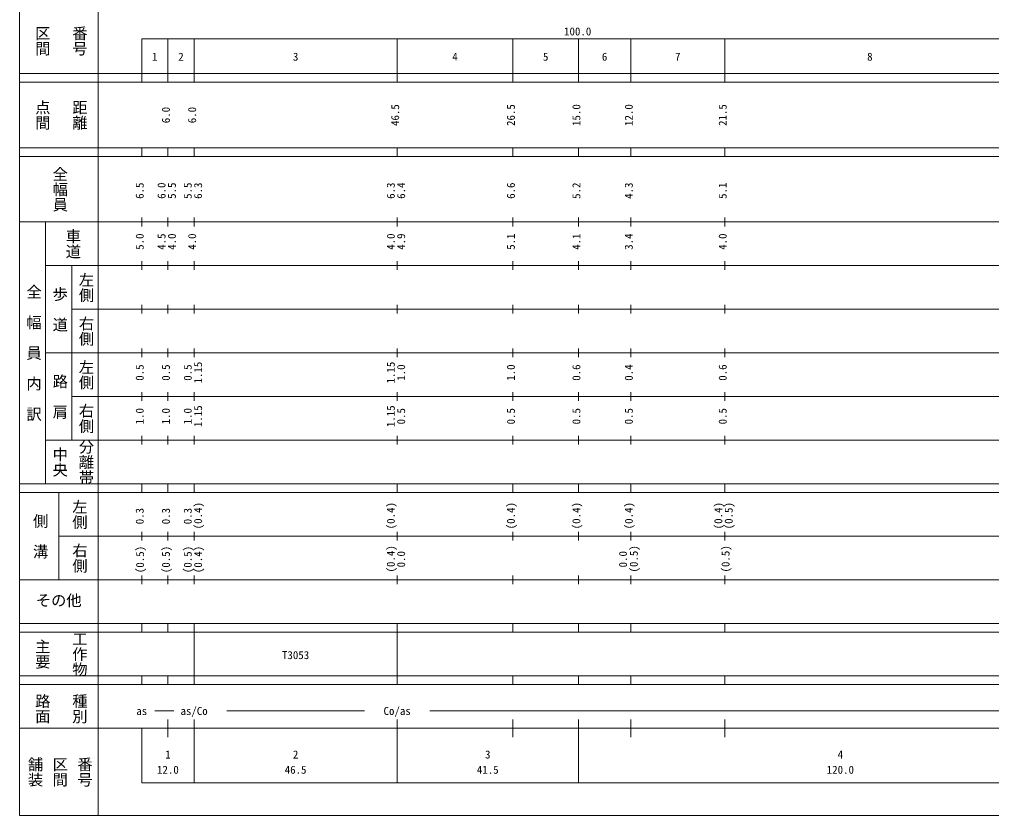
# Model space of a CAD drawing. Units: millimetres, scale not verified. Extents: x 40000 to 680000, y 20000 to 380000.
# Drawn here: x 40000 to 262614, y 20000 to 202409 of the extents above; entities that cross this region are included whole.
import ezdxf
from ezdxf.enums import TextEntityAlignment as Align

# ---------------------------------------------------------------- set-up
doc = ezdxf.new("R2010")
doc.units = ezdxf.units.MM
doc.header["$LTSCALE"] = 1000
doc.layers.add('S-SUV', color=7, linetype='Continuous', lineweight=13)
doc.layers.add('S-TTL', color=2, linetype='Continuous', lineweight=13)
doc.styles.add('@ＭＳ ゴシック', font='')
doc.styles.add('ＭＳ ゴシック', font='')
doc.styles.get('@ＭＳ ゴシック').set_extended_font_data('@MS Gothic')
doc.styles.get('ＭＳ ゴシック').set_extended_font_data('MS Gothic')

msp = doc.modelspace()

# ---------------------------------------------------------------- linework, layer by layer
at = {"layer": 'S-SUV'}
for p, q in [((58000, 370000), (58000, 20000)), ((68000, 198000), (579000, 198000)), ((68000, 198000), (68000, 188000)), ((74000, 188000), (74000, 198000)), ((80000, 188000), (80000, 198000)), ((126500, 188000), (126500, 198000)), ((153000, 188000), (153000, 198000)), ((168000, 188000), (168000, 198000)), ((180000, 188000), (180000, 198000)), ((201500, 188000), (201500, 198000)), ((40000, 190000), (579000, 190000)), ((40000, 188000), (579000, 188000)), ((40000, 173000), (579000, 173000)), ((68000, 171000), (68000, 173000)), ((74000, 171000), (74000, 173000)), ((80000, 171000), (80000, 173000)), ((126500, 171000), (126500, 173000)), ((153000, 171000), (153000, 173000)), ((168000, 171000), (168000, 173000)), ((180000, 171000), (180000, 173000)), ((201500, 171000), (201500, 173000)), ((40000, 171000), (579000, 171000)), ((40000, 156000), (579000, 156000)), ((46000, 96000), (46000, 156000)), ((68000, 155000), (68000, 157000)), ((74000, 155000), (74000, 157000)), ((80000, 155000), (80000, 157000)), ((126500, 155000), (126500, 157000)), ((153000, 155000), (153000, 157000)), ((168000, 155000), (168000, 157000)), ((180000, 155000), (180000, 157000)), ((201500, 155000), (201500, 157000)), ((68000, 145000), (68000, 147000)), ((74000, 145000), (74000, 147000)), ((80000, 145000), (80000, 147000)), ((126500, 145000), (126500, 147000)), ((153000, 145000), (153000, 147000)), ((168000, 145000), (168000, 147000)), ((180000, 145000), (180000, 147000)), ((201500, 145000), (201500, 147000)), ((46000, 146000), (579000, 146000)), ((52000, 146000), (52000, 106000)), ((52000, 136000), (579000, 136000)), ((68000, 135000), (68000, 137000)), ((74000, 135000), (74000, 137000)), ((80000, 135000), (80000, 137000)), ((126500, 135000), (126500, 137000)), ((153000, 135000), (153000, 137000)), ((168000, 135000), (168000, 137000)), ((180000, 135000), (180000, 137000)), ((201500, 135000), (201500, 137000)), ((68000, 125000), (68000, 127000)), ((74000, 125000), (74000, 127000)), ((80000, 125000), (80000, 127000)), ((126500, 125000), (126500, 127000)), ((153000, 125000), (153000, 127000)), ((168000, 125000), (168000, 127000)), ((180000, 125000), (180000, 127000)), ((201500, 125000), (201500, 127000)), ((46000, 126000), (579000, 126000)), ((52000, 116000), (579000, 116000)), ((68000, 115000), (68000, 117000)), ((74000, 115000), (74000, 117000)), ((80000, 115000), (80000, 117000)), ((126500, 115000), (126500, 117000)), ((153000, 115000), (153000, 117000)), ((168000, 115000), (168000, 117000)), ((180000, 115000), (180000, 117000)), ((201500, 115000), (201500, 117000)), ((68000, 105000), (68000, 107000)), ((74000, 105000), (74000, 107000)), ((80000, 105000), (80000, 107000)), ((126500, 105000), (126500, 107000)), ((153000, 105000), (153000, 107000)), ((168000, 105000), (168000, 107000)), ((180000, 105000), (180000, 107000)), ((201500, 105000), (201500, 107000)), ((46000, 106000), (579000, 106000)), ((40000, 96000), (579000, 96000)), ((68000, 94000), (68000, 96000)), ((74000, 94000), (74000, 96000)), ((80000, 94000), (80000, 96000)), ((126500, 94000), (126500, 96000)), ((153000, 94000), (153000, 96000)), ((168000, 94000), (168000, 96000)), ((180000, 94000), (180000, 96000)), ((201500, 94000), (201500, 96000)), ((40000, 94000), (579000, 94000)), ((49000, 94000), (49000, 74000)), ((68000, 83000), (68000, 85000)), ((74000, 83000), (74000, 85000)), ((80000, 83000), (80000, 85000)), ((126500, 83000), (126500, 85000)), ((153000, 83000), (153000, 85000)), ((168000, 83000), (168000, 85000)), ((180000, 83000), (180000, 85000)), ((201500, 83000), (201500, 85000)), ((49000, 84000), (579000, 84000)), ((40000, 74000), (579000, 74000)), ((68000, 73000), (68000, 75000)), ((74000, 73000), (74000, 75000)), ((80000, 73000), (80000, 75000)), ((126500, 73000), (126500, 75000)), ((153000, 73000), (153000, 75000)), ((168000, 73000), (168000, 75000)), ((180000, 73000), (180000, 75000)), ((201500, 73000), (201500, 75000)), ((40000, 64000), (579000, 64000)), ((68000, 62000), (68000, 64000)), ((74000, 62000), (74000, 64000)), ((80000, 62000), (80000, 64000)), ((126500, 62000), (126500, 64000)), ((153000, 62000), (153000, 64000)), ((168000, 62000), (168000, 64000)), ((180000, 62000), (180000, 64000)), ((201500, 62000), (201500, 64000)), ((40000, 62000), (579000, 62000)), ((80000, 52000), (80000, 62000)), ((126500, 52000), (126500, 62000)), ((40000, 52000), (579000, 52000)), ((68000, 50000), (68000, 52000)), ((74000, 50000), (74000, 52000)), ((80000, 50000), (80000, 52000)), ((126500, 50000), (126500, 52000)), ((153000, 50000), (153000, 52000)), ((168000, 50000), (168000, 52000)), ((180000, 50000), (180000, 52000)), ((201500, 50000), (201500, 52000)), ((40000, 50000), (579000, 50000)), ((71000, 44000), (75334, 44000)), ((87500, 44000), (119000, 44000)), ((134000, 44000), (565000, 44000)), ((74000, 38000), (74000, 42000)), ((80000, 27500), (80000, 42000)), ((126500, 27500), (126500, 42000)), ((153000, 38000), (153000, 42000)), ((168000, 27500), (168000, 42000)), ((180000, 38000), (180000, 42000)), ((201500, 38000), (201500, 42000)), ((40000, 40000), (579000, 40000)), ((68000, 40000), (68000, 27500)), ((68000, 27500), (579000, 27500))]:
    msp.add_line(p, q, dxfattribs=at)
at = {"layer": 'S-TTL'}
for p, q in [((40000, 380000), (40000, 20000)), ((40000, 20000), (680000, 20000))]:
    msp.add_line(p, q, dxfattribs=at)

# ---------------------------------------------------------------- texts
at = {"layer": 'S-SUV'}
for s, height, rotation, style, p in [('区間', 2566, 270, '@ＭＳ ゴシック', (43250, 201000)), ('番号', 2566, 270, '@ＭＳ ゴシック', (51750, 201000)), ('点間', 2566, 270, '@ＭＳ ゴシック', (43250, 184000)), ('距離', 2566, 270, '@ＭＳ ゴシック', (51750, 184000)), ('46.5', 1833, 90, 'ＭＳ ゴシック', (127500, 178000)), ('26.5', 1833, 90, 'ＭＳ ゴシック', (154000, 178000)), ('15.0', 1833, 90, 'ＭＳ ゴシック', (169000, 178000)), ('12.0', 1833, 90, 'ＭＳ ゴシック', (181000, 178000)), ('21.5', 1833, 90, 'ＭＳ ゴシック', (202500, 178000)), ('6.0', 1833, 90, 'ＭＳ ゴシック', (75000, 178625)), ('6.0', 1833, 90, 'ＭＳ ゴシック', (81000, 178625)), ('全幅員', 2566, 270, '@ＭＳ ゴシック', (47250, 168750)), ('6.5', 1833, 90, 'ＭＳ ゴシック', (69000, 161299)), ('6.0', 1833, 90, 'ＭＳ ゴシック', (74000, 161299)), ('5.5', 1833, 90, 'ＭＳ ゴシック', (76370, 161299)), ('5.5', 1833, 90, 'ＭＳ ゴシック', (80000, 161299)), ('6.3', 1833, 90, 'ＭＳ ゴシック', (82370, 161299)), ('6.3', 1833, 90, 'ＭＳ ゴシック', (126500, 161299)), ('6.4', 1833, 90, 'ＭＳ ゴシック', (128870, 161299)), ('6.6', 1833, 90, 'ＭＳ ゴシック', (154000, 161299)), ('5.2', 1833, 90, 'ＭＳ ゴシック', (169000, 161299)), ('4.3', 1833, 90, 'ＭＳ ゴシック', (181000, 161299)), ('5.1', 1833, 90, 'ＭＳ ゴシック', (202500, 161299)), ('車道', 2566, 270, '@ＭＳ ゴシック', (50250, 154500)), ('5.0', 1833, 90, 'ＭＳ ゴシック', (69000, 149625)), ('4.5', 1833, 90, 'ＭＳ ゴシック', (74000, 149625)), ('4.0', 1833, 90, 'ＭＳ ゴシック', (76370, 149625)), ('4.0', 1833, 90, 'ＭＳ ゴシック', (81000, 149625)), ('4.0', 1833, 90, 'ＭＳ ゴシック', (126500, 149625)), ('4.9', 1833, 90, 'ＭＳ ゴシック', (128870, 149625)), ('5.1', 1833, 90, 'ＭＳ ゴシック', (154000, 149625)), ('4.1', 1833, 90, 'ＭＳ ゴシック', (169000, 149625)), ('3.4', 1833, 90, 'ＭＳ ゴシック', (181000, 149625)), ('4.0', 1833, 90, 'ＭＳ ゴシック', (202500, 149625)), ('左側', 2566, 270, '@ＭＳ ゴシック', (53250, 144500)), ('全\u3000幅\u3000員\u3000内\u3000訳', 2566, 270, '@ＭＳ ゴシック', (41250, 141750)), ('歩\u3000道', 2566, 270, '@ＭＳ ゴシック', (47250, 141250)), ('右側', 2566, 270, '@ＭＳ ゴシック', (53250, 134500)), ('左側', 2566, 270, '@ＭＳ ゴシック', (53250, 124500)), ('0.5', 1833, 90, 'ＭＳ ゴシック', (69000, 119625)), ('0.5', 1833, 90, 'ＭＳ ゴシック', (75000, 119625)), ('0.5', 1833, 90, 'ＭＳ ゴシック', (80000, 119625)), ('1.15', 1833, 90, 'ＭＳ ゴシック', (82370, 119000)), ('1.15', 1833, 90, 'ＭＳ ゴシック', (126500, 119000)), ('1.0', 1833, 90, 'ＭＳ ゴシック', (128870, 119625)), ('1.0', 1833, 90, 'ＭＳ ゴシック', (154000, 119625)), ('0.6', 1833, 90, 'ＭＳ ゴシック', (169000, 119625)), ('0.4', 1833, 90, 'ＭＳ ゴシック', (181000, 119625)), ('0.6', 1833, 90, 'ＭＳ ゴシック', (202500, 119625)), ('路\u3000肩', 2566, 270, '@ＭＳ ゴシック', (47250, 121250)), ('右側', 2566, 270, '@ＭＳ ゴシック', (53250, 114500)), ('1.15', 1833, 90, 'ＭＳ ゴシック', (82370, 109000)), ('1.15', 1833, 90, 'ＭＳ ゴシック', (126500, 109000)), ('1.0', 1833, 90, 'ＭＳ ゴシック', (69000, 109625)), ('1.0', 1833, 90, 'ＭＳ ゴシック', (75000, 109625)), ('1.0', 1833, 90, 'ＭＳ ゴシック', (80000, 109625)), ('0.5', 1833, 90, 'ＭＳ ゴシック', (128870, 109625)), ('0.5', 1833, 90, 'ＭＳ ゴシック', (154000, 109625)), ('0.5', 1833, 90, 'ＭＳ ゴシック', (169000, 109625)), ('0.5', 1833, 90, 'ＭＳ ゴシック', (181000, 109625)), ('0.5', 1833, 90, 'ＭＳ ゴシック', (202500, 109625)), ('分離帯', 2566, 270, '@ＭＳ ゴシック', (53250, 106250)), ('中央', 2566, 270, '@ＭＳ ゴシック', (47250, 104500)), ('左側', 2566, 270, '@ＭＳ ゴシック', (51750, 92500)), ('(0.4)', 1833, 90, 'ＭＳ ゴシック', (82370, 85588)), ('(0.4)', 1833, 90, 'ＭＳ ゴシック', (126500, 85588)), ('(0.4)', 1833, 90, 'ＭＳ ゴシック', (154000, 85588)), ('(0.4)', 1833, 90, 'ＭＳ ゴシック', (169000, 85588)), ('(0.4)', 1833, 90, 'ＭＳ ゴシック', (181000, 85588)), ('(0.4)', 1833, 90, 'ＭＳ ゴシック', (201500, 85588)), ('(0.5)', 1833, 90, 'ＭＳ ゴシック', (203870, 85588)), ('側\u3000溝', 2566, 270, '@ＭＳ ゴシック', (42750, 89250)), ('0.3', 1833, 90, 'ＭＳ ゴシック', (69000, 86736)), ('0.3', 1833, 90, 'ＭＳ ゴシック', (75000, 86736)), ('0.3', 1833, 90, 'ＭＳ ゴシック', (80000, 86736)), ('右側', 2566, 270, '@ＭＳ ゴシック', (51750, 82500)), ('(0.5)', 1833, 90, 'ＭＳ ゴシック', (69079, 75548)), ('(0.5)', 1833, 90, 'ＭＳ ゴシック', (75000, 75548)), ('(0.5)', 1833, 90, 'ＭＳ ゴシック', (80000, 75548)), ('(0.4)', 1833, 90, 'ＭＳ ゴシック', (82370, 75548)), ('(0.4)', 1833, 90, 'ＭＳ ゴシック', (126500, 75696)), ('0.0', 1833, 90, 'ＭＳ ゴシック', (128870, 76859)), ('0.0', 1833, 90, 'ＭＳ ゴシック', (179681, 76859)), ('(0.5)', 1833, 90, 'ＭＳ ゴシック', (182153, 75696)), ('(0.5)', 1833, 90, 'ＭＳ ゴシック', (203162, 75696)), ('主要', 2566, 270, '@ＭＳ ゴシック', (43250, 60500)), ('工作物', 2566, 270, '@ＭＳ ゴシック', (51750, 62250)), ('路面', 2566, 270, '@ＭＳ ゴシック', (43250, 48000)), ('種別', 2566, 270, '@ＭＳ ゴシック', (51750, 48000)), ('舗装', 2566, 270, '@ＭＳ ゴシック', (41583, 33500)), ('区間', 2566, 270, '@ＭＳ ゴシック', (47250, 33500)), ('番号', 2566, 270, '@ＭＳ ゴシック', (52917, 33500))]:
    msp.add_text(s, height=height, rotation=rotation, dxfattribs=dict(at, style=style)).set_placement(p, align=Align.BOTTOM_LEFT)
at = {"layer": 'S-SUV', "style": 'ＭＳ ゴシック'}
for s, height, p in [('100.0', 1833, (164719, 198195)), ('1', 1833, (70375, 192405)), ('2', 1833, (76375, 192405)), ('3', 1833, (102625, 192405)), ('4', 1833, (139125, 192405)), ('5', 1833, (159875, 192405)), ('6', 1833, (173375, 192405)), ('7', 1833, (190125, 192405)), ('8', 1833, (234125, 192405)), ('その他', 2566, (43750, 67250)), ('T3053', 1833, (100125, 55302)), ('as/Co', 1833, (76875, 42500)), ('Co/as', 1833, (123375, 42500)), ('as', 1833, (66750, 42500)), ('1', 1833, (73375, 32523)), ('2', 1833, (102625, 32523)), ('3', 1833, (146625, 32523)), ('4', 1833, (227375, 32523)), ('12.0', 1833, (71500, 29033)), ('46.5', 1833, (100750, 29033)), ('41.5', 1833, (144750, 29033)), ('120.0', 1833, (224875, 29033))]:
    msp.add_text(s, height=height, dxfattribs=at).set_placement(p, align=Align.BOTTOM_LEFT)

doc.saveas('drawing.dxf')
